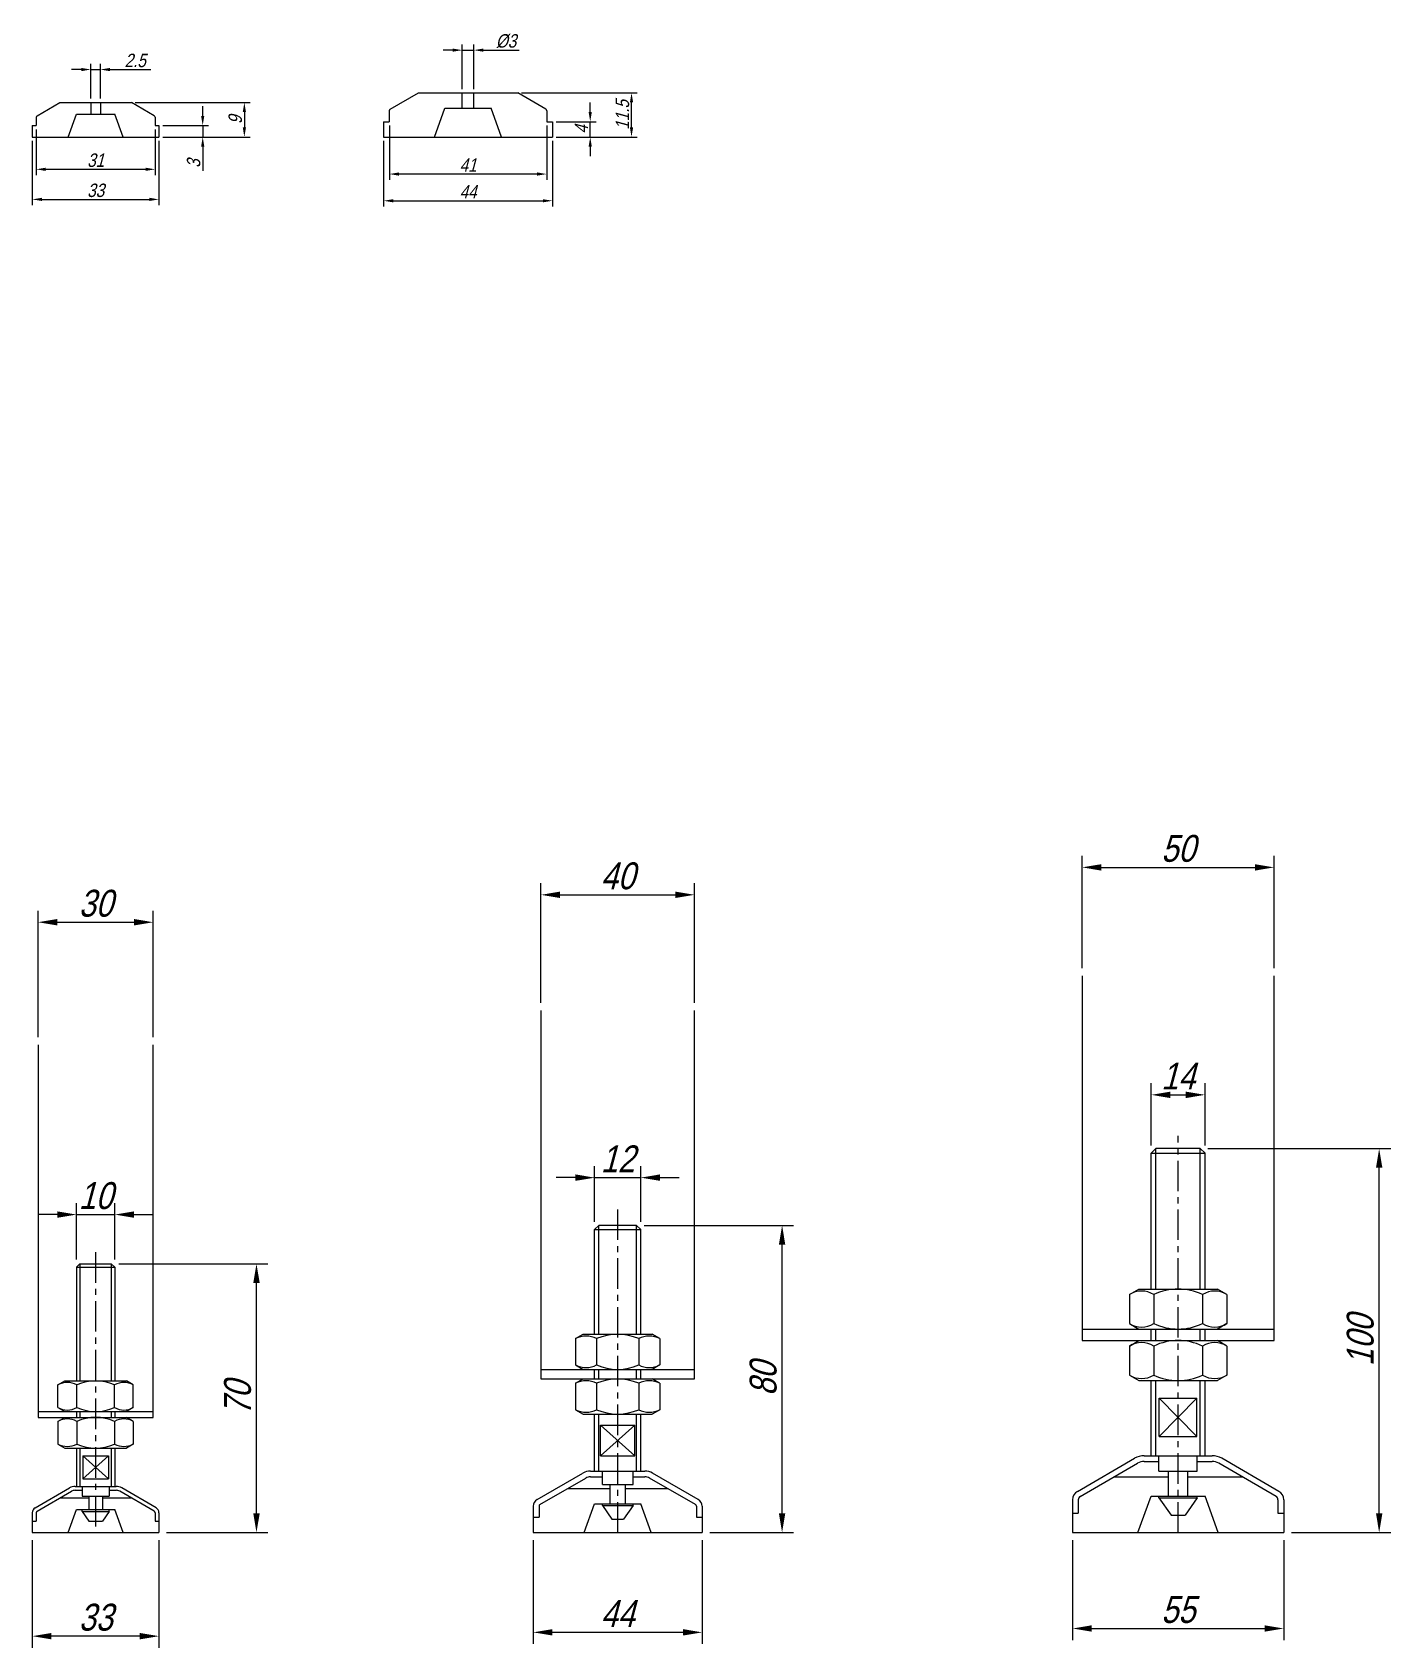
# Model space of a CAD drawing. Header units: centimetres. Extents: x 21 to 5229, y 51 to 4629.
# Drawn here: x 4313.7 to 4667.5, y 3774.3 to 4195 of the extents above; entities that cross this region are included whole.
import ezdxf

# ---------------------------------------------------------------- set-up
doc = ezdxf.new("R2010")
doc.units = ezdxf.units.CM
doc.header["$LTSCALE"] = 0.5
doc.linetypes.add('CENTER', pattern=[50.8, 31.75, -6.35, 6.35, -6.35])
doc.layers.get('0').update_dxf_attribs({"color": 9, "lineweight": 15})
doc.layers.get('Defpoints').update_dxf_attribs({"color": 9, "lineweight": 15})
doc.layers.add('Detaildimentions', color=5, linetype='Continuous', lineweight=15)
doc.styles.add('Longhand', font='vnfont.shx', dxfattribs={"width": 0.85, "oblique": 15})
doc.dimstyles.new('1-1', dxfattribs={"dimtxt": 3.5, "dimasz": 2.5, "dimexe": 1.5, "dimexo": 1, "dimgap": 0.6, "dimtad": 1, "dimdec": 3, "dimdsep": 46, "dimtxsty": 'Longhand', "dimcen": 0, "dimclrd": 256, "dimclre": 256, "dimclrt": 10, "dimadec": 3, "dimazin": 2, "dimtm": 1e-09, "dimtfac": 0.6, "dimtdec": 3, "dimtmove": 0, "dimatfit": 3, "dimfxl": 1, "dimlwd": -1, "dimlwe": -1, "dimarcsym": 0})
doc.dimstyles.new('1-2', dxfattribs={"dimscale": 2, "dimtxt": 3.5, "dimasz": 2.5, "dimexe": 1.5, "dimexo": 1, "dimgap": 0.7, "dimtad": 1, "dimdec": 3, "dimdsep": 46, "dimtxsty": 'Longhand', "dimcen": 0, "dimclrd": 256, "dimclre": 256, "dimclrt": 10, "dimadec": 3, "dimazin": 2, "dimtm": 1e-09, "dimtfac": 0.5, "dimtdec": 3, "dimtmove": 0, "dimatfit": 3, "dimfxl": 1, "dimlwd": -1, "dimlwe": -1, "dimarcsym": 0})

# ---------------------------------------------------------------- blocks, each defined once
blk = doc.blocks.new('*D2')
at = {"layer": 'Defpoints', "color": 0, "ltscale": 0.5, "transparency": 16777216}
for p in [(4345.15, 3963.22), (4315.15, 3931.25), (4345.15, 3931.25)]:
    blk.add_point(p, dxfattribs=at)
at = {"layer": 'Detaildimentions', "ltscale": 0.5, "transparency": 16777216}
for p, q in [((4315.15, 3933.25), (4315.15, 3966.22)), ((4345.15, 3933.25), (4345.15, 3966.22)), ((4320.15, 3963.22), (4340.15, 3963.22))]:
    blk.add_line(p, q, dxfattribs=at)
for points in [[(4320.15, 3964.06), (4320.15, 3962.39), (4315.15, 3963.22)], [(4340.15, 3964.06), (4340.15, 3962.39), (4345.15, 3963.22)]]:
    blk.add_solid(points, dxfattribs=at)
at = {"layer": 'Detaildimentions', "color": 10, "ltscale": 0.5, "transparency": 16777216, "insert": (4330.15, 3968.12), "char_height": 7, "attachment_point": 5, "style": 'Longhand'}
blk.add_mtext('30', dxfattribs=at)
blk = doc.blocks.new('*D3')
at = {"layer": 'Defpoints', "color": 0, "ltscale": 0.5, "transparency": 16777216}
for p in [(4486.15, 3970.36), (4446.15, 3940.25), (4486.15, 3940.25)]:
    blk.add_point(p, dxfattribs=at)
at = {"layer": 'Detaildimentions', "ltscale": 0.5, "transparency": 16777216}
for p, q in [((4446.15, 3942.25), (4446.15, 3973.36)), ((4486.15, 3942.25), (4486.15, 3973.36)), ((4451.15, 3970.36), (4481.15, 3970.36))]:
    blk.add_line(p, q, dxfattribs=at)
for points in [[(4451.15, 3971.2), (4451.15, 3969.53), (4446.15, 3970.36)], [(4481.15, 3971.2), (4481.15, 3969.53), (4486.15, 3970.36)]]:
    blk.add_solid(points, dxfattribs=at)
at = {"layer": 'Detaildimentions', "color": 10, "ltscale": 0.5, "transparency": 16777216, "insert": (4466.15, 3975.26), "char_height": 7, "attachment_point": 5, "style": 'Longhand'}
blk.add_mtext('40', dxfattribs=at)
blk = doc.blocks.new('*D4')
at = {"layer": 'Defpoints', "color": 0, "ltscale": 0.5, "transparency": 16777216}
for p in [(4637.15, 3977.51), (4587.15, 3949.25), (4637.15, 3949.25)]:
    blk.add_point(p, dxfattribs=at)
at = {"layer": 'Detaildimentions', "ltscale": 0.5, "transparency": 16777216}
for p, q in [((4587.15, 3951.25), (4587.15, 3980.51)), ((4592.15, 3977.51), (4632.15, 3977.51)), ((4637.15, 3951.25), (4637.15, 3980.51))]:
    blk.add_line(p, q, dxfattribs=at)
for points in [[(4592.15, 3978.34), (4592.15, 3976.67), (4587.15, 3977.51)], [(4632.15, 3978.34), (4632.15, 3976.67), (4637.15, 3977.51)]]:
    blk.add_solid(points, dxfattribs=at)
at = {"layer": 'Detaildimentions', "color": 10, "ltscale": 0.5, "transparency": 16777216, "insert": (4612.15, 3982.41), "char_height": 7, "attachment_point": 5, "style": 'Longhand'}
blk.add_mtext('50', dxfattribs=at)
blk = doc.blocks.new('*D12')
at = {"layer": 'Defpoints', "color": 0, "ltscale": 0.5, "transparency": 16777216}
for p in [(4584.65, 3804.25), (4639.65, 3804.25), (4639.65, 3779.25)]:
    blk.add_point(p, dxfattribs=at)
at = {"layer": 'Detaildimentions', "ltscale": 0.5, "transparency": 16777216}
for p, q in [((4584.65, 3802.25), (4584.65, 3776.25)), ((4639.65, 3802.25), (4639.65, 3776.25)), ((4589.65, 3779.25), (4634.65, 3779.25))]:
    blk.add_line(p, q, dxfattribs=at)
for points in [[(4589.65, 3780.09), (4589.65, 3778.42), (4584.65, 3779.25)], [(4634.65, 3780.09), (4634.65, 3778.42), (4639.65, 3779.25)]]:
    blk.add_solid(points, dxfattribs=at)
at = {"layer": 'Detaildimentions', "color": 10, "ltscale": 0.5, "transparency": 16777216, "insert": (4612.15, 3784.15), "char_height": 7, "attachment_point": 5, "style": 'Longhand'}
blk.add_mtext('55', dxfattribs=at)
blk = doc.blocks.new('*D13')
at = {"layer": 'Defpoints', "color": 0, "ltscale": 0.5, "transparency": 16777216}
for p in [(4444.15, 3804.25), (4488.15, 3804.25), (4444.15, 3778.25)]:
    blk.add_point(p, dxfattribs=at)
at = {"layer": 'Detaildimentions', "ltscale": 0.5, "transparency": 16777216}
for p, q in [((4444.15, 3802.25), (4444.15, 3775.25)), ((4488.15, 3802.25), (4488.15, 3775.25)), ((4483.15, 3778.25), (4449.15, 3778.25))]:
    blk.add_line(p, q, dxfattribs=at)
for points in [[(4449.15, 3779.09), (4449.15, 3777.42), (4444.15, 3778.25)], [(4483.15, 3779.09), (4483.15, 3777.42), (4488.15, 3778.25)]]:
    blk.add_solid(points, dxfattribs=at)
at = {"layer": 'Detaildimentions', "color": 10, "ltscale": 0.5, "transparency": 16777216, "insert": (4466.15, 3783.15), "char_height": 7, "attachment_point": 5, "style": 'Longhand'}
blk.add_mtext('44', dxfattribs=at)
blk = doc.blocks.new('*D14')
at = {"layer": 'Defpoints', "color": 0, "ltscale": 0.5, "transparency": 16777216}
for p in [(4313.65, 3804.25), (4346.65, 3804.25), (4313.65, 3777.25)]:
    blk.add_point(p, dxfattribs=at)
at = {"layer": 'Detaildimentions', "ltscale": 0.5, "transparency": 16777216}
for p, q in [((4313.65, 3802.25), (4313.65, 3774.25)), ((4346.65, 3802.25), (4346.65, 3774.25)), ((4341.65, 3777.25), (4318.65, 3777.25))]:
    blk.add_line(p, q, dxfattribs=at)
for points in [[(4318.65, 3778.09), (4318.65, 3776.42), (4313.65, 3777.25)], [(4341.65, 3778.09), (4341.65, 3776.42), (4346.65, 3777.25)]]:
    blk.add_solid(points, dxfattribs=at)
at = {"layer": 'Detaildimentions', "color": 10, "ltscale": 0.5, "transparency": 16777216, "insert": (4330.15, 3782.15), "char_height": 7, "attachment_point": 5, "style": 'Longhand'}
blk.add_mtext('33', dxfattribs=at)
blk = doc.blocks.new('*D17')
at = {"layer": 'Defpoints', "color": 0, "ltscale": 0.5, "transparency": 16777216}
for p in [(4335.15, 3887.07), (4325.15, 3873.33), (4335.15, 3873.33)]:
    blk.add_point(p, dxfattribs=at)
at = {"layer": 'Detaildimentions', "ltscale": 0.5, "transparency": 16777216}
for p, q in [((4325.15, 3875.33), (4325.15, 3890.07)), ((4335.15, 3875.33), (4335.15, 3890.07)), ((4320.15, 3887.07), (4315.15, 3887.07)), ((4325.15, 3887.07), (4335.15, 3887.07)), ((4340.15, 3887.07), (4345.15, 3887.07))]:
    blk.add_line(p, q, dxfattribs=at)
for points in [[(4320.15, 3887.9), (4320.15, 3886.23), (4325.15, 3887.07)], [(4340.15, 3887.9), (4340.15, 3886.23), (4335.15, 3887.07)]]:
    blk.add_solid(points, dxfattribs=at)
at = {"layer": 'Detaildimentions', "color": 10, "ltscale": 0.5, "transparency": 16777216, "insert": (4330.15, 3891.97), "char_height": 7, "attachment_point": 5, "style": 'Longhand'}
blk.add_mtext('10', dxfattribs=at)
blk = doc.blocks.new('*D18')
at = {"layer": 'Defpoints', "color": 0, "ltscale": 0.5, "transparency": 16777216}
for p in [(4472.15, 3896.69), (4460.15, 3883.18), (4472.15, 3883.18)]:
    blk.add_point(p, dxfattribs=at)
at = {"layer": 'Detaildimentions', "ltscale": 0.5, "transparency": 16777216}
for p, q in [((4455.15, 3896.69), (4450.15, 3896.69)), ((4460.15, 3885.18), (4460.15, 3899.69)), ((4460.15, 3896.69), (4472.15, 3896.69)), ((4472.15, 3885.18), (4472.15, 3899.69)), ((4477.15, 3896.69), (4482.15, 3896.69))]:
    blk.add_line(p, q, dxfattribs=at)
for points in [[(4455.15, 3897.53), (4455.15, 3895.86), (4460.15, 3896.69)], [(4477.15, 3897.53), (4477.15, 3895.86), (4472.15, 3896.69)]]:
    blk.add_solid(points, dxfattribs=at)
at = {"layer": 'Detaildimentions', "color": 10, "ltscale": 0.5, "transparency": 16777216, "insert": (4466.15, 3901.59), "char_height": 7, "attachment_point": 5, "style": 'Longhand'}
blk.add_mtext('12', dxfattribs=at)
blk = doc.blocks.new('*D19')
at = {"layer": 'Defpoints', "color": 0, "ltscale": 0.5, "transparency": 16777216}
for p in [(4619.15, 3918.26), (4605.15, 3903.03), (4619.15, 3903.03)]:
    blk.add_point(p, dxfattribs=at)
at = {"layer": 'Detaildimentions', "ltscale": 0.5, "transparency": 16777216}
for p, q in [((4605.15, 3905.03), (4605.15, 3921.26)), ((4610.15, 3918.26), (4614.15, 3918.26)), ((4619.15, 3905.03), (4619.15, 3921.26))]:
    blk.add_line(p, q, dxfattribs=at)
for points in [[(4610.15, 3919.09), (4610.15, 3917.42), (4605.15, 3918.26)], [(4614.15, 3919.09), (4614.15, 3917.42), (4619.15, 3918.26)]]:
    blk.add_solid(points, dxfattribs=at)
at = {"layer": 'Detaildimentions', "color": 10, "ltscale": 0.5, "transparency": 16777216, "insert": (4612.15, 3923.16), "char_height": 7, "attachment_point": 5, "style": 'Longhand'}
blk.add_mtext('14', dxfattribs=at)
blk = doc.blocks.new('*D24')
at = {"layer": 'Defpoints', "color": 0, "ltscale": 0.5, "transparency": 16777216}
for p in [(4334.23, 3874.25), (4372.05, 3874.25), (4346.65, 3804.25)]:
    blk.add_point(p, dxfattribs=at)
at = {"layer": 'Detaildimentions', "ltscale": 0.5, "transparency": 16777216}
for p, q in [((4336.23, 3874.25), (4375.05, 3874.25)), ((4372.05, 3809.25), (4372.05, 3869.25)), ((4348.65, 3804.25), (4375.05, 3804.25))]:
    blk.add_line(p, q, dxfattribs=at)
for points in [[(4371.22, 3869.25), (4372.89, 3869.25), (4372.05, 3874.25)], [(4371.22, 3809.25), (4372.89, 3809.25), (4372.05, 3804.25)]]:
    blk.add_solid(points, dxfattribs=at)
at = {"layer": 'Detaildimentions', "color": 10, "ltscale": 0.5, "transparency": 16777216, "insert": (4367.15, 3839.25), "char_height": 7, "attachment_point": 5, "rotation": 90, "style": 'Longhand'}
blk.add_mtext('70', dxfattribs=at)
blk = doc.blocks.new('*D25')
at = {"layer": 'Defpoints', "color": 0, "ltscale": 0.5, "transparency": 16777216}
for p in [(4471.08, 3884.25), (4508.98, 3884.25), (4488.15, 3804.25)]:
    blk.add_point(p, dxfattribs=at)
at = {"layer": 'Detaildimentions', "ltscale": 0.5, "transparency": 16777216}
for p, q in [((4473.08, 3884.25), (4511.98, 3884.25)), ((4508.98, 3809.25), (4508.98, 3879.25)), ((4490.15, 3804.25), (4511.98, 3804.25))]:
    blk.add_line(p, q, dxfattribs=at)
for points in [[(4508.15, 3879.25), (4509.81, 3879.25), (4508.98, 3884.25)], [(4508.15, 3809.25), (4509.81, 3809.25), (4508.98, 3804.25)]]:
    blk.add_solid(points, dxfattribs=at)
at = {"layer": 'Detaildimentions', "color": 10, "ltscale": 0.5, "transparency": 16777216, "insert": (4504.08, 3844.25), "char_height": 7, "attachment_point": 5, "rotation": 90, "style": 'Longhand'}
blk.add_mtext('80', dxfattribs=at)
blk = doc.blocks.new('*D26')
at = {"layer": 'Defpoints', "color": 0, "ltscale": 0.5, "transparency": 16777216}
for p in [(4617.92, 3904.25), (4664.52, 3904.25), (4639.65, 3804.25)]:
    blk.add_point(p, dxfattribs=at)
at = {"layer": 'Detaildimentions', "ltscale": 0.5, "transparency": 16777216}
for p, q in [((4619.92, 3904.25), (4667.52, 3904.25)), ((4664.52, 3809.25), (4664.52, 3899.25)), ((4641.65, 3804.25), (4667.52, 3804.25))]:
    blk.add_line(p, q, dxfattribs=at)
for points in [[(4663.69, 3899.25), (4665.36, 3899.25), (4664.52, 3904.25)], [(4663.69, 3809.25), (4665.36, 3809.25), (4664.52, 3804.25)]]:
    blk.add_solid(points, dxfattribs=at)
at = {"layer": 'Detaildimentions', "color": 10, "ltscale": 0.5, "transparency": 16777216, "insert": (4659.62, 3854.25), "char_height": 7, "attachment_point": 5, "rotation": 90, "style": 'Longhand'}
blk.add_mtext('100', dxfattribs=at)
blk = doc.blocks.new('*D30')
at = {"ltscale": 0.5, "transparency": 16777216}
for p, q in [((4405.16, 4166.75), (4405.16, 4149.65)), ((4449.16, 4166.75), (4449.16, 4149.65)), ((4407.66, 4151.15), (4446.66, 4151.15))]:
    blk.add_line(p, q, dxfattribs=at)
for points in [[(4407.66, 4151.56), (4407.66, 4150.73), (4405.16, 4151.15)], [(4446.66, 4151.56), (4446.66, 4150.73), (4449.16, 4151.15)]]:
    blk.add_solid(points, dxfattribs=at)
at = {"layer": 'Defpoints', "color": 0, "ltscale": 0.5, "transparency": 16777216}
for p in [(4405.16, 4167.75), (4449.16, 4167.75), (4449.16, 4151.15)]:
    blk.add_point(p, dxfattribs=at)
at = {"color": 10, "ltscale": 0.5, "transparency": 16777216, "insert": (4427.16, 4153.5), "char_height": 3.5, "attachment_point": 5, "style": 'Longhand'}
blk.add_mtext('44', dxfattribs=at)
blk = doc.blocks.new('*D31')
at = {"ltscale": 0.5, "transparency": 16777216}
for p, q in [((4441.1, 4179.25), (4471.25, 4179.25)), ((4469.75, 4170.25), (4469.75, 4176.75)), ((4450.16, 4167.75), (4471.25, 4167.75))]:
    blk.add_line(p, q, dxfattribs=at)
for points in [[(4469.33, 4176.75), (4470.17, 4176.75), (4469.75, 4179.25)], [(4469.33, 4170.25), (4470.17, 4170.25), (4469.75, 4167.75)]]:
    blk.add_solid(points, dxfattribs=at)
at = {"layer": 'Defpoints', "color": 0, "ltscale": 0.5, "transparency": 16777216}
for p in [(4440.1, 4179.25), (4469.75, 4179.25), (4449.16, 4167.75)]:
    blk.add_point(p, dxfattribs=at)
at = {"color": 10, "ltscale": 0.5, "transparency": 16777216, "insert": (4467.4, 4173.5), "char_height": 3.5, "attachment_point": 5, "rotation": 90, "style": 'Longhand'}
blk.add_mtext('11.5', dxfattribs=at)
blk = doc.blocks.new('*D32')
at = {"ltscale": 0.5, "transparency": 16777216}
for p, q in [((4406.66, 4170.75), (4406.66, 4156.61)), ((4447.66, 4170.75), (4447.66, 4156.61)), ((4445.16, 4158.11), (4409.16, 4158.11))]:
    blk.add_line(p, q, dxfattribs=at)
for points in [[(4409.16, 4158.53), (4409.16, 4157.69), (4406.66, 4158.11)], [(4445.16, 4158.53), (4445.16, 4157.69), (4447.66, 4158.11)]]:
    blk.add_solid(points, dxfattribs=at)
at = {"layer": 'Defpoints', "color": 0, "ltscale": 0.5, "transparency": 16777216}
for p in [(4406.66, 4171.75), (4447.66, 4171.75), (4406.66, 4158.11)]:
    blk.add_point(p, dxfattribs=at)
at = {"color": 10, "ltscale": 0.5, "transparency": 16777216, "insert": (4427.16, 4160.46), "char_height": 3.5, "attachment_point": 5, "style": 'Longhand'}
blk.add_mtext('41', dxfattribs=at)
blk = doc.blocks.new('*D33')
at = {"ltscale": 0.5, "transparency": 16777216}
for p, q in [((4313.65, 4166.75), (4313.65, 4150)), ((4346.65, 4166.75), (4346.65, 4150)), ((4316.15, 4151.5), (4344.15, 4151.5))]:
    blk.add_line(p, q, dxfattribs=at)
for points in [[(4316.15, 4151.92), (4316.15, 4151.09), (4313.65, 4151.5)], [(4344.15, 4151.92), (4344.15, 4151.09), (4346.65, 4151.5)]]:
    blk.add_solid(points, dxfattribs=at)
at = {"layer": 'Defpoints', "color": 0, "ltscale": 0.5, "transparency": 16777216}
for p in [(4313.65, 4167.75), (4346.65, 4167.75), (4346.65, 4151.5)]:
    blk.add_point(p, dxfattribs=at)
at = {"color": 10, "ltscale": 0.5, "transparency": 16777216, "insert": (4330.15, 4153.85), "char_height": 3.5, "attachment_point": 5, "style": 'Longhand'}
blk.add_mtext('33', dxfattribs=at)
blk = doc.blocks.new('*D34')
at = {"ltscale": 0.5, "transparency": 16777216}
for p, q in [((4314.65, 4169.75), (4314.65, 4157.84)), ((4345.65, 4169.75), (4345.65, 4157.84)), ((4317.15, 4159.34), (4343.15, 4159.34))]:
    blk.add_line(p, q, dxfattribs=at)
for points in [[(4317.15, 4159.76), (4317.15, 4158.92), (4314.65, 4159.34)], [(4343.15, 4159.76), (4343.15, 4158.92), (4345.65, 4159.34)]]:
    blk.add_solid(points, dxfattribs=at)
at = {"layer": 'Defpoints', "color": 0, "ltscale": 0.5, "transparency": 16777216}
for p in [(4314.65, 4170.75), (4345.65, 4170.75), (4345.65, 4159.34)]:
    blk.add_point(p, dxfattribs=at)
at = {"color": 10, "ltscale": 0.5, "transparency": 16777216, "insert": (4330.15, 4161.69), "char_height": 3.5, "attachment_point": 5, "style": 'Longhand'}
blk.add_mtext('31', dxfattribs=at)
blk = doc.blocks.new('*D35')
at = {"ltscale": 0.5, "transparency": 16777216}
for p, q in [((4340.45, 4176.75), (4370.39, 4176.75)), ((4368.89, 4174.25), (4368.89, 4170.25)), ((4347.65, 4167.75), (4370.39, 4167.75))]:
    blk.add_line(p, q, dxfattribs=at)
for points in [[(4368.48, 4174.25), (4369.31, 4174.25), (4368.89, 4176.75)], [(4368.48, 4170.25), (4369.31, 4170.25), (4368.89, 4167.75)]]:
    blk.add_solid(points, dxfattribs=at)
at = {"layer": 'Defpoints', "color": 0, "ltscale": 0.5, "transparency": 16777216}
for p in [(4339.45, 4176.75), (4346.65, 4167.75), (4368.89, 4167.75)]:
    blk.add_point(p, dxfattribs=at)
at = {"color": 10, "ltscale": 0.5, "transparency": 16777216, "insert": (4366.54, 4172.25), "char_height": 3.5, "attachment_point": 5, "rotation": 90, "style": 'Longhand'}
blk.add_mtext('9', dxfattribs=at)
blk = doc.blocks.new('*D36')
at = {"ltscale": 0.5, "transparency": 16777216}
for p, q in [((4459, 4174.25), (4459, 4176.75)), ((4450.16, 4171.75), (4460.5, 4171.75)), ((4459, 4167.75), (4459, 4171.75)), ((4450.16, 4167.75), (4460.5, 4167.75)), ((4459, 4165.25), (4459, 4162.75))]:
    blk.add_line(p, q, dxfattribs=at)
for points in [[(4458.58, 4174.25), (4459.41, 4174.25), (4459, 4171.75)], [(4458.58, 4165.25), (4459.41, 4165.25), (4459, 4167.75)]]:
    blk.add_solid(points, dxfattribs=at)
at = {"layer": 'Defpoints', "color": 0, "ltscale": 0.5, "transparency": 16777216}
for p in [(4449.16, 4171.75), (4459, 4171.75), (4449.16, 4167.75)]:
    blk.add_point(p, dxfattribs=at)
at = {"color": 10, "ltscale": 0.5, "transparency": 16777216, "insert": (4456.65, 4169.75), "char_height": 3.5, "attachment_point": 5, "rotation": 90, "style": 'Longhand'}
blk.add_mtext('4', dxfattribs=at)
blk = doc.blocks.new('*D37')
at = {"ltscale": 0.5, "transparency": 16777216}
for p, q in [((4425.66, 4180.25), (4425.66, 4191.88)), ((4428.66, 4180.25), (4428.66, 4191.88)), ((4423.16, 4190.38), (4420.66, 4190.38)), ((4425.66, 4190.38), (4428.66, 4190.38)), ((4431.16, 4190.38), (4440.47, 4190.38))]:
    blk.add_line(p, q, dxfattribs=at)
for points in [[(4423.16, 4190.8), (4423.16, 4189.97), (4425.66, 4190.38)], [(4431.16, 4190.8), (4431.16, 4189.97), (4428.66, 4190.38)]]:
    blk.add_solid(points, dxfattribs=at)
at = {"layer": 'Defpoints', "color": 0, "ltscale": 0.5, "transparency": 16777216}
for p in [(4428.66, 4190.38), (4425.66, 4179.25), (4428.66, 4179.25)]:
    blk.add_point(p, dxfattribs=at)
at = {"color": 10, "ltscale": 0.5, "transparency": 16777216, "insert": (4437.06, 4192.73), "char_height": 3.5, "attachment_point": 5, "style": 'Longhand'}
blk.add_mtext('%%C3', dxfattribs=at)
blk = doc.blocks.new('*D38')
at = {"ltscale": 0.5, "transparency": 16777216}
for p, q in [((4358.04, 4173.25), (4358.04, 4175.75)), ((4347.65, 4170.75), (4359.54, 4170.75)), ((4358.04, 4170.75), (4358.04, 4167.75)), ((4347.65, 4167.75), (4359.54, 4167.75)), ((4358.04, 4165.25), (4358.04, 4158.95))]:
    blk.add_line(p, q, dxfattribs=at)
for points in [[(4357.63, 4173.25), (4358.46, 4173.25), (4358.04, 4170.75)], [(4357.63, 4165.25), (4358.46, 4165.25), (4358.04, 4167.75)]]:
    blk.add_solid(points, dxfattribs=at)
at = {"layer": 'Defpoints', "color": 0, "ltscale": 0.5, "transparency": 16777216}
for p in [(4346.65, 4170.75), (4346.65, 4167.75), (4358.04, 4167.75)]:
    blk.add_point(p, dxfattribs=at)
at = {"color": 10, "ltscale": 0.5, "transparency": 16777216, "insert": (4355.69, 4160.85), "char_height": 3.5, "attachment_point": 5, "rotation": 90, "style": 'Longhand'}
blk.add_mtext('3', dxfattribs=at)
blk = doc.blocks.new('*D39')
at = {"ltscale": 0.5, "transparency": 16777216}
for p, q in [((4328.9, 4177.75), (4328.9, 4186.83)), ((4331.4, 4177.75), (4331.4, 4186.83)), ((4326.4, 4185.33), (4323.9, 4185.33)), ((4328.9, 4185.33), (4331.4, 4185.33)), ((4333.9, 4185.33), (4344.49, 4185.33))]:
    blk.add_line(p, q, dxfattribs=at)
for points in [[(4326.4, 4185.75), (4326.4, 4184.91), (4328.9, 4185.33)], [(4333.9, 4185.75), (4333.9, 4184.91), (4331.4, 4185.33)]]:
    blk.add_solid(points, dxfattribs=at)
at = {"layer": 'Defpoints', "color": 0, "ltscale": 0.5, "transparency": 16777216}
for p in [(4331.4, 4185.33), (4328.9, 4176.75), (4331.4, 4176.75)]:
    blk.add_point(p, dxfattribs=at)
at = {"color": 10, "ltscale": 0.5, "transparency": 16777216, "insert": (4340.44, 4187.68), "char_height": 3.5, "attachment_point": 5, "style": 'Longhand'}
blk.add_mtext('2.5', dxfattribs=at)

msp = doc.modelspace()

# ---------------------------------------------------------------- linework, layer by layer
at = {"ltscale": 0.5}
for p, q in [((4406.9079, 4175.0271), (4414.22, 4179.2488)), ((4414.22, 4179.2488), (4440.0957, 4179.2488)), ((4425.6579, 4175.2488), (4425.6579, 4179.2488)), ((4428.6579, 4175.2488), (4428.6579, 4179.2488)), ((4447.4079, 4175.0271), (4440.0957, 4179.2488)), ((4314.9003, 4173.3158), (4320.8465, 4176.7488)), ((4320.8465, 4176.7488), (4339.4542, 4176.7488)), ((4328.9003, 4176.7488), (4328.9003, 4173.7488)), ((4331.4003, 4176.7488), (4331.4003, 4173.7488)), ((4345.4003, 4173.3158), (4339.4542, 4176.7488)), ((4406.6579, 4174.5941), (4406.6579, 4171.7488)), ((4418.4281, 4167.7488), (4421.1579, 4175.2488)), ((4421.1579, 4175.2488), (4433.1579, 4175.2488)), ((4435.8876, 4167.7488), (4433.1579, 4175.2488)), ((4447.6579, 4174.5941), (4447.6579, 4171.7488)), ((4313.6503, 4170.7488), (4314.6503, 4170.7488)), ((4313.6503, 4170.7488), (4313.6503, 4167.7488)), ((4314.6503, 4172.8828), (4314.6503, 4170.7488)), ((4322.9665, 4167.7488), (4325.1503, 4173.7488)), ((4325.1503, 4173.7488), (4335.1503, 4173.7488)), ((4337.3341, 4167.7488), (4335.1503, 4173.7488)), ((4345.6503, 4172.8828), (4345.6503, 4170.7488)), ((4345.6503, 4170.7488), (4346.6503, 4170.7488)), ((4346.6503, 4170.7488), (4346.6503, 4167.7488)), ((4405.1579, 4171.7488), (4406.6579, 4171.7488)), ((4405.1579, 4171.7488), (4405.1579, 4167.7488)), ((4447.6579, 4171.7488), (4449.1579, 4171.7488)), ((4449.1579, 4171.7488), (4449.1579, 4167.7488)), ((4313.6503, 4167.7488), (4346.6503, 4167.7488)), ((4405.1579, 4167.7488), (4449.1579, 4167.7488)), ((4587.1503, 3949.2532), (4587.1503, 3854.2532)), ((4637.1503, 3854.2532), (4637.1503, 3949.2532)), ((4446.1503, 3940.2532), (4446.1503, 3844.2532)), ((4486.1503, 3844.2532), (4486.1503, 3940.2532)), ((4315.1503, 3931.2532), (4315.1503, 3834.2532)), ((4345.1503, 3834.2532), (4345.1503, 3931.2532)), ((4606.3773, 3904.2532), (4605.1503, 3903.0262)), ((4605.1503, 3903.0262), (4619.1503, 3903.0262)), ((4605.1503, 3867.6687), (4605.1503, 3903.0262)), ((4617.9233, 3904.2532), (4606.3773, 3904.2532)), ((4619.1503, 3903.0262), (4617.9233, 3904.2532)), ((4619.1503, 3867.6687), (4619.1503, 3903.0262)), ((4461.2238, 3884.2532), (4460.1503, 3883.1797)), ((4471.0768, 3884.2532), (4461.2238, 3884.2532)), ((4472.1503, 3883.1797), (4471.0768, 3884.2532)), ((4460.1503, 3883.1797), (4472.1503, 3883.1797)), ((4460.1503, 3855.8904), (4460.1503, 3883.1797)), ((4472.1503, 3855.8904), (4472.1503, 3883.1797)), ((4326.0703, 3874.2532), (4325.1503, 3873.3332)), ((4325.1503, 3873.3332), (4325.1503, 3843.7532)), ((4325.1503, 3873.3332), (4335.1503, 3873.3332)), ((4326.0703, 3874.2532), (4334.2303, 3874.2532)), ((4334.2303, 3874.2532), (4335.1503, 3873.3332)), ((4335.1503, 3873.3332), (4335.1503, 3843.7532)), ((4599.4486, 3866.2532), (4601.9003, 3867.6687)), ((4601.9003, 3867.6687), (4622.4003, 3867.6687)), ((4624.852, 3866.2532), (4622.4003, 3867.6687)), ((4599.4486, 3866.2532), (4599.4486, 3858.6687)), ((4605.7995, 3866.2532), (4605.7995, 3858.6687)), ((4618.5012, 3866.2532), (4618.5012, 3858.6687)), ((4624.852, 3866.2532), (4624.852, 3858.6687)), ((4599.4486, 3858.6687), (4601.9003, 3857.2532)), ((4624.852, 3858.6687), (4622.4003, 3857.2532)), ((4455.1807, 3854.7532), (4457.1503, 3855.8904)), ((4455.1807, 3854.7532), (4455.1807, 3847.8904)), ((4457.1503, 3855.8904), (4475.1503, 3855.8904)), ((4460.6655, 3854.7532), (4460.6655, 3847.8904)), ((4471.6351, 3854.7532), (4471.6351, 3847.8904)), ((4477.12, 3854.7532), (4475.1503, 3855.8904)), ((4477.12, 3854.7532), (4477.12, 3847.8904)), ((4587.1503, 3857.2532), (4605.1503, 3857.2532)), ((4601.9003, 3857.2532), (4622.4003, 3857.2532)), ((4605.1503, 3854.2532), (4605.1503, 3857.2532)), ((4619.1503, 3857.2532), (4637.1503, 3857.2532)), ((4619.1503, 3854.2532), (4619.1503, 3857.2532)), ((4587.1503, 3854.2532), (4637.1503, 3854.2532)), ((4599.4486, 3852.8378), (4601.9003, 3854.2532)), ((4599.4486, 3852.8378), (4599.4486, 3845.2532)), ((4601.9003, 3854.2532), (4622.4003, 3854.2532)), ((4605.7995, 3852.8378), (4605.7995, 3845.2532)), ((4618.5012, 3852.8378), (4618.5012, 3845.2532)), ((4624.852, 3852.8378), (4622.4003, 3854.2532)), ((4624.852, 3852.8378), (4624.852, 3845.2532)), ((4446.1503, 3846.7532), (4460.1503, 3846.7532)), ((4455.1807, 3847.8904), (4457.1503, 3846.7532)), ((4457.1503, 3846.7532), (4475.1503, 3846.7532)), ((4460.1503, 3844.2532), (4460.1503, 3846.7532)), ((4472.1503, 3846.7532), (4486.1503, 3846.7532)), ((4472.1503, 3844.2532), (4472.1503, 3846.7532)), ((4477.12, 3847.8904), (4475.1503, 3846.7532)), ((4320.3354, 3842.7054), (4322.1503, 3843.7532)), ((4320.3354, 3836.8011), (4320.3354, 3842.7054)), ((4322.1503, 3843.7532), (4338.1503, 3843.7532)), ((4325.2428, 3836.8011), (4325.2428, 3842.7054)), ((4335.0578, 3836.8011), (4335.0578, 3842.7054)), ((4339.9653, 3842.7054), (4338.1503, 3843.7532)), ((4339.9653, 3836.8011), (4339.9653, 3842.7054)), ((4446.1503, 3844.2532), (4486.1503, 3844.2532)), ((4455.1807, 3843.1161), (4457.1503, 3844.2532)), ((4455.1807, 3843.1161), (4455.1807, 3836.2532)), ((4457.1503, 3844.2532), (4475.1503, 3844.2532)), ((4460.6655, 3843.1161), (4460.6655, 3836.2532)), ((4471.6351, 3843.1161), (4471.6351, 3836.2532)), ((4477.12, 3843.1161), (4475.1503, 3844.2532)), ((4477.12, 3843.1161), (4477.12, 3836.2532)), ((4599.4486, 3845.2532), (4601.9003, 3843.8378)), ((4601.9003, 3843.8378), (4622.4003, 3843.8378)), ((4605.1503, 3824.2532), (4605.1503, 3843.8378)), ((4619.1503, 3824.2532), (4619.1503, 3843.8378)), ((4624.852, 3845.2532), (4622.4003, 3843.8378)), ((4607.2513, 3839.2532), (4617.0493, 3839.2532)), ((4607.2513, 3829.2532), (4607.2513, 3839.2532)), ((4607.2513, 3839.2532), (4617.0493, 3829.2532)), ((4607.2513, 3829.2532), (4617.0493, 3839.2532)), ((4617.0493, 3829.2532), (4617.0493, 3839.2532)), ((4315.1503, 3835.7532), (4325.1503, 3835.7532)), ((4315.1503, 3834.2532), (4345.1503, 3834.2532)), ((4320.3354, 3836.8011), (4322.1503, 3835.7532)), ((4320.3354, 3833.2054), (4322.1503, 3834.2532)), ((4322.1503, 3835.7532), (4338.1503, 3835.7532)), ((4322.1503, 3834.2532), (4338.1503, 3834.2532)), ((4325.1503, 3835.7532), (4325.1503, 3834.2532)), ((4335.1503, 3835.7532), (4335.1503, 3834.2532)), ((4335.1503, 3835.7532), (4345.1503, 3835.7532)), ((4339.9653, 3836.8011), (4338.1503, 3835.7532)), ((4339.9653, 3833.2054), (4338.1503, 3834.2532)), ((4455.1807, 3836.2532), (4457.1503, 3835.1161)), ((4457.1503, 3835.1161), (4475.1503, 3835.1161)), ((4460.1503, 3820.2532), (4460.1503, 3835.1161)), ((4472.1503, 3820.2532), (4472.1503, 3835.1161)), ((4477.12, 3836.2532), (4475.1503, 3835.1161)), ((4320.3354, 3833.2054), (4320.3354, 3827.3011)), ((4325.2428, 3833.2054), (4325.2428, 3827.3011)), ((4335.0578, 3833.2054), (4335.0578, 3827.3011)), ((4339.9653, 3833.2054), (4339.9653, 3827.3011)), ((4461.6782, 3832.2532), (4470.6225, 3832.2532)), ((4461.6782, 3824.2532), (4461.6782, 3832.2532)), ((4461.6782, 3832.2532), (4470.6225, 3824.2532)), ((4470.6225, 3832.2532), (4461.6782, 3824.2532)), ((4470.6225, 3824.2532), (4470.6225, 3832.2532)), ((4607.2513, 3829.2532), (4617.0493, 3829.2532)), ((4320.3354, 3827.3011), (4322.1503, 3826.2532)), ((4322.1503, 3826.2532), (4338.1503, 3826.2532)), ((4325.1503, 3826.2532), (4325.1503, 3816.2532)), ((4335.1503, 3826.2532), (4335.1503, 3816.2532)), ((4339.9653, 3827.3011), (4338.1503, 3826.2532)), ((4326.8431, 3824.2532), (4333.4575, 3824.2532)), ((4326.8431, 3824.2532), (4326.8431, 3818.2532)), ((4333.4575, 3818.2532), (4326.8431, 3824.2532)), ((4326.8431, 3818.2532), (4333.4575, 3824.2532)), ((4333.4575, 3824.2532), (4333.4575, 3818.2532)), ((4461.6782, 3824.2532), (4470.6225, 3824.2532)), ((4585.9003, 3814.9749), (4600.8106, 3823.5834)), ((4586.6503, 3813.6759), (4601.5606, 3822.2843)), ((4603.3106, 3824.2532), (4620.9901, 3824.2532)), ((4603.3106, 3822.7532), (4607.1503, 3822.7532)), ((4607.1503, 3820.2532), (4607.1503, 3824.2532)), ((4617.1503, 3820.2532), (4617.1503, 3824.2532)), ((4617.1503, 3822.7532), (4620.9901, 3822.7532)), ((4637.6503, 3813.6759), (4622.7401, 3822.2843)), ((4638.4003, 3814.9749), (4623.4901, 3823.5834)), ((4326.8431, 3818.2532), (4333.4575, 3818.2532)), ((4445.1503, 3812.8306), (4457.0785, 3819.7173)), ((4445.9003, 3811.5316), (4457.8285, 3818.4183)), ((4459.0785, 3820.2532), (4473.2221, 3820.2532)), ((4459.0785, 3818.7532), (4462.1503, 3818.7532)), ((4461.2238, 3820.2532), (4471.0768, 3820.2532)), ((4462.1503, 3816.7532), (4462.1503, 3820.2532)), ((4462.1503, 3816.7532), (4470.1503, 3816.7532)), ((4464.1503, 3811.7532), (4464.1503, 3816.7532)), ((4468.1503, 3811.7532), (4468.1503, 3816.7532)), ((4470.1503, 3816.7532), (4470.1503, 3820.2532)), ((4470.1503, 3818.7532), (4473.2221, 3818.7532)), ((4486.4003, 3811.5316), (4474.4721, 3818.4183)), ((4487.1503, 3812.8306), (4475.2221, 3819.7173)), ((4595.4445, 3818.7532), (4609.6503, 3818.7532)), ((4607.1503, 3820.2532), (4617.1503, 3820.2532)), ((4609.6503, 3813.7532), (4609.6503, 3820.2532)), ((4614.6503, 3813.7532), (4614.6503, 3820.2532)), ((4614.6503, 3818.7532), (4628.8561, 3818.7532)), ((4314.4003, 3810.6863), (4323.3465, 3815.8513)), ((4314.9003, 3809.8202), (4323.8465, 3814.9853)), ((4320.8465, 3813.2532), (4328.4003, 3813.2532)), ((4324.8465, 3816.2532), (4335.4542, 3816.2532)), ((4324.8465, 3815.2532), (4326.6503, 3815.2532)), ((4326.6503, 3816.2532), (4326.6503, 3813.7532)), ((4326.6503, 3813.7532), (4333.6503, 3813.7532)), ((4328.4003, 3813.7532), (4328.4003, 3810.2532)), ((4331.9003, 3813.7532), (4331.9003, 3810.2532)), ((4331.9003, 3813.2532), (4339.4542, 3813.2532)), ((4333.6503, 3816.2532), (4333.6503, 3813.7532)), ((4333.6503, 3815.2532), (4335.4542, 3815.2532)), ((4345.4003, 3809.8202), (4336.4542, 3814.9853)), ((4345.9003, 3810.6863), (4336.9542, 3815.8513)), ((4453.2125, 3815.7532), (4464.1503, 3815.7532)), ((4468.1503, 3815.7532), (4479.0881, 3815.7532)), ((4584.6503, 3812.8099), (4584.6503, 3804.2532)), ((4586.1503, 3812.8099), (4586.1503, 3809.2532)), ((4601.6926, 3804.2532), (4605.1503, 3813.7532)), ((4605.1503, 3813.7532), (4619.1503, 3813.7532)), ((4607.1503, 3813.2532), (4607.1503, 3813.7532)), ((4607.1503, 3813.2532), (4617.1503, 3813.2532)), ((4607.1503, 3813.2532), (4610.3013, 3808.7532)), ((4617.1503, 3813.2532), (4613.9994, 3808.7532)), ((4617.1503, 3813.2532), (4617.1503, 3813.7532)), ((4622.608, 3804.2532), (4619.1503, 3813.7532)), ((4638.1503, 3812.8099), (4638.1503, 3809.2532)), ((4639.6503, 3812.8099), (4639.6503, 3804.2532)), ((4313.6503, 3809.3872), (4313.6503, 3804.2532)), ((4314.6503, 3809.3872), (4314.6503, 3807.2532)), ((4322.9665, 3804.2532), (4325.1503, 3810.2532)), ((4325.1503, 3810.2532), (4335.1503, 3810.2532)), ((4326.6503, 3809.7532), (4326.6503, 3810.2532)), ((4326.6503, 3809.7532), (4333.6503, 3809.7532)), ((4326.6503, 3809.7532), (4328.4008, 3807.2532)), ((4333.6503, 3809.7532), (4331.8998, 3807.2532)), ((4333.6503, 3809.7532), (4333.6503, 3810.2532)), ((4337.3341, 3804.2532), (4335.1503, 3810.2532)), ((4345.6503, 3809.3872), (4345.6503, 3807.2532)), ((4346.6503, 3809.3872), (4346.6503, 3804.2532)), ((4444.1503, 3811.0985), (4444.1503, 3804.2532)), ((4444.1503, 3808.2532), (4445.6503, 3808.2532)), ((4445.6503, 3811.0985), (4445.6503, 3808.2532)), ((4457.4205, 3804.2532), (4460.1503, 3811.7532)), ((4460.1503, 3811.7532), (4472.1503, 3811.7532)), ((4462.1503, 3811.2532), (4462.1503, 3811.7532)), ((4462.1503, 3811.2532), (4470.1503, 3811.2532)), ((4462.1503, 3811.2532), (4464.601, 3807.7532)), ((4470.1503, 3811.2532), (4467.6996, 3807.7532)), ((4470.1503, 3811.2532), (4470.1503, 3811.7532)), ((4474.8801, 3804.2532), (4472.1503, 3811.7532)), ((4486.6503, 3811.0985), (4486.6503, 3808.2532)), ((4486.6503, 3808.2532), (4488.1503, 3808.2532)), ((4488.1503, 3811.0985), (4488.1503, 3804.2532)), ((4584.6503, 3809.2532), (4586.1503, 3809.2532)), ((4610.3013, 3808.7532), (4613.9994, 3808.7532)), ((4638.1503, 3809.2532), (4639.6503, 3809.2532)), ((4313.6503, 3807.2532), (4314.6503, 3807.2532)), ((4313.6503, 3804.2532), (4346.6503, 3804.2532)), ((4328.4008, 3807.2532), (4331.8998, 3807.2532)), ((4345.6503, 3807.2532), (4346.6503, 3807.2532)), ((4444.1503, 3804.2532), (4488.1503, 3804.2532)), ((4464.601, 3807.7532), (4467.6996, 3807.7532)), ((4584.6503, 3804.2532), (4639.6503, 3804.2532))]:
    msp.add_line(p, q, dxfattribs=at)
at = {"color": 1, "linetype": 'CENTER', "ltscale": 0.5}
for p, q in [((4612.1503, 3804.2532), (4612.1503, 3907.6201)), ((4466.1503, 3804.2532), (4466.1503, 3888.4861)), ((4330.1503, 3877.2532), (4330.1503, 3804.2532))]:
    msp.add_line(p, q, dxfattribs=at)
at = {"color": 5, "ltscale": 0.5}
for p, q in [((4606.3773, 3867.6687), (4606.3773, 3904.2532)), ((4617.9233, 3867.6687), (4617.9233, 3904.2532)), ((4461.2238, 3855.8904), (4461.2238, 3884.2532)), ((4471.0768, 3855.8904), (4471.0768, 3884.2532)), ((4326.0703, 3874.2532), (4326.0703, 3843.7532)), ((4334.2303, 3874.2532), (4334.2303, 3843.7532)), ((4606.3773, 3854.2532), (4606.3773, 3857.2532)), ((4617.9233, 3854.2532), (4617.9233, 3857.2532)), ((4461.2238, 3844.2532), (4461.2238, 3846.7532)), ((4471.0768, 3844.2532), (4471.0768, 3846.7532)), ((4606.3773, 3824.2532), (4606.3773, 3843.8378)), ((4617.9233, 3824.2532), (4617.9233, 3843.8378)), ((4326.0703, 3835.7532), (4326.0703, 3834.2532)), ((4334.2303, 3835.7532), (4334.2303, 3834.2532)), ((4461.2238, 3820.2532), (4461.2238, 3835.1161)), ((4471.0768, 3820.2532), (4471.0768, 3835.1161)), ((4326.0703, 3826.2532), (4326.0703, 3816.2532)), ((4334.2303, 3826.2532), (4334.2303, 3816.2532))]:
    msp.add_line(p, q, dxfattribs=at)
at = {"ltscale": 0.5}
for centre, radius, start, end in [((4407.1579, 4174.5941), 0.5, 120, 180), ((4447.1579, 4174.5941), 0.5, 0, 60), ((4315.1503, 4172.8828), 0.5, 120, 180), ((4345.1503, 4172.8828), 0.5, 0, 60), ((4602.624, 3861.001), 6.1376, 58.843683, 121.156317), ((4612.1503, 3852.7139), 14.9548, 64.870309, 115.129691), ((4621.6766, 3861.001), 6.1376, 58.843683, 121.156317), ((4602.624, 3863.921), 6.1376, 238.843683, 301.156317), ((4612.1503, 3872.2081), 14.9548, 244.870309, 295.129691), ((4621.6766, 3863.921), 6.1376, 238.843683, 301.156317), ((4457.9231, 3849.3263), 6.0805, 63.191103, 116.808897), ((4466.1503, 3842.0947), 13.7957, 66.573402, 113.426598), ((4474.3776, 3849.3263), 6.0805, 63.191103, 116.808897), ((4602.624, 3847.5855), 6.1376, 58.843683, 121.156317), ((4612.1503, 3839.2984), 14.9548, 64.870309, 115.129691), ((4621.6766, 3847.5855), 6.1376, 58.843683, 121.156317), ((4457.9231, 3853.3174), 6.0805, 243.191103, 296.808897), ((4466.1503, 3860.549), 13.7957, 246.573402, 293.426598), ((4474.3776, 3853.3174), 6.0805, 243.191103, 296.808897), ((4322.7891, 3838.3012), 5.0416, 60.875896, 119.124104), ((4330.1503, 3831.7377), 12.0156, 65.893945, 114.106055), ((4337.5115, 3838.3012), 5.0416, 60.875896, 119.124104), ((4457.9231, 3837.6891), 6.0805, 63.191103, 116.808897), ((4466.1503, 3830.4575), 13.7957, 66.573402, 113.426598), ((4474.3776, 3837.6891), 6.0805, 63.191103, 116.808897), ((4602.624, 3850.5055), 6.1376, 238.843683, 301.156317), ((4612.1503, 3858.7926), 14.9548, 244.870309, 295.129691), ((4621.6766, 3850.5055), 6.1376, 238.843683, 301.156317), ((4322.7891, 3841.2052), 5.0416, 240.875896, 299.124104), ((4322.7891, 3828.8012), 5.0416, 60.875896, 119.124104), ((4330.1503, 3847.7688), 12.0156, 245.893945, 294.106055), ((4330.1503, 3822.2377), 12.0156, 65.893945, 114.106055), ((4337.5115, 3841.2052), 5.0416, 240.875896, 299.124104), ((4337.5115, 3828.8012), 5.0416, 60.875896, 119.124104), ((4457.9231, 3841.6802), 6.0805, 243.191103, 296.808897), ((4466.1503, 3848.9118), 13.7957, 246.573402, 293.426598), ((4474.3776, 3841.6802), 6.0805, 243.191103, 296.808897), ((4322.7891, 3831.7052), 5.0416, 240.875896, 299.124104), ((4330.1503, 3838.2688), 12.0156, 245.893945, 294.106055), ((4337.5115, 3831.7052), 5.0416, 240.875896, 299.124104), ((4603.3106, 3819.2532), 5, 90, 120), ((4603.3106, 3819.2532), 3.5, 90, 120), ((4620.9901, 3819.2532), 5, 60, 90), ((4620.9901, 3819.2532), 3.5, 60, 90), ((4459.0785, 3816.2532), 4, 90, 120), ((4459.0785, 3816.2532), 2.5, 90, 120), ((4473.2221, 3816.2532), 4, 60, 90), ((4473.2221, 3816.2532), 2.5, 60, 90), ((4324.8465, 3813.2532), 3, 90, 120), ((4324.8465, 3813.2532), 2, 90, 120), ((4335.4542, 3813.2532), 3, 60, 90), ((4335.4542, 3813.2532), 2, 60, 90), ((4446.1503, 3811.0985), 2, 120, 180), ((4486.1503, 3811.0985), 2, 0, 60), ((4587.1503, 3812.8099), 2.5, 120, 180), ((4587.1503, 3812.8099), 1, 120, 180), ((4637.1503, 3812.8099), 1, 0, 60), ((4637.1503, 3812.8099), 2.5, 0, 60), ((4315.1503, 3809.3872), 1.5, 120, 180), ((4315.1503, 3809.3872), 0.5, 120, 180), ((4345.1503, 3809.3872), 0.5, 0, 60), ((4345.1503, 3809.3872), 1.5, 0, 60), ((4446.1503, 3811.0985), 0.5, 120, 180), ((4486.1503, 3811.0985), 0.5, 0, 60)]:
    msp.add_arc(centre, radius, start, end, dxfattribs=at)

# ---------------------------------------------------------------- dimensions: what is measured, and where the dimension line sits
dim = msp.add_linear_dim(base=(4428.6579, 4190.3827), p1=(4425.6579, 4179.2488), p2=(4428.6579, 4179.2488), text='%%C<>', dimstyle='1-1', dxfattribs=at)
dim.commit()
dim.dimension.update_dxf_attribs({"geometry": '*D37', "text_midpoint": (4437.0643, 4192.7327)})
for base, p1, p2, picture, middle in [((4331.4003, 4185.3293), (4328.9003, 4176.7488), (4331.4003, 4176.7488), '*D39', (4340.4442, 4187.6793)), ((4345.6503, 4159.3413), (4314.6503, 4170.7488), (4345.6503, 4170.7488), '*D34', (4330.1503, 4161.6913)), ((4406.6579, 4158.111), (4447.6579, 4171.7488), (4406.6579, 4171.7488), '*D32', (4427.1579, 4160.461)), ((4346.6503, 4151.5042), (4313.6503, 4167.7488), (4346.6503, 4167.7488), '*D33', (4330.1503, 4153.8542)), ((4449.1579, 4151.1458), (4405.1579, 4167.7488), (4449.1579, 4167.7488), '*D30', (4427.1579, 4153.4958))]:
    dim = msp.add_linear_dim(base=base, p1=p1, p2=p2, dimstyle='1-1', dxfattribs=at)
    dim.commit()
    dim.dimension.update_dxf_attribs({"geometry": picture, "text_midpoint": middle})
for base, p1, p2, picture, middle in [((4469.7487, 4179.2488), (4449.1579, 4167.7488), (4440.0957, 4179.2488), '*D31', (4467.3987, 4173.4988)), ((4368.892, 4167.7488), (4339.4542, 4176.7488), (4346.6503, 4167.7488), '*D35', (4366.542, 4172.2488)), ((4358.0438, 4167.7488), (4346.6503, 4170.7488), (4346.6503, 4167.7488), '*D38', (4355.6938, 4160.8484)), ((4458.9962, 4171.7488), (4449.1579, 4167.7488), (4449.1579, 4171.7488), '*D36', (4456.6462, 4169.7488))]:
    dim = msp.add_linear_dim(base=base, p1=p1, p2=p2, angle=90, dimstyle='1-1', dxfattribs=at)
    dim.commit()
    dim.dimension.update_dxf_attribs({"geometry": picture, "text_midpoint": middle})
at = {"layer": 'Detaildimentions', "ltscale": 0.5}
for base, p1, p2, picture, middle in [((4637.1503, 3977.5053), (4587.1503, 3949.2532), (4637.1503, 3949.2532), '*D4', (4612.1503, 3982.4053)), ((4486.1503, 3970.3633), (4446.1503, 3940.2532), (4486.1503, 3940.2532), '*D3', (4466.1503, 3975.2633)), ((4345.1503, 3963.2247), (4315.1503, 3931.2532), (4345.1503, 3931.2532), '*D2', (4330.1503, 3968.1247)), ((4619.1503, 3918.256), (4605.1503, 3903.0262), (4619.1503, 3903.0262), '*D19', (4612.1503, 3923.156)), ((4472.1503, 3896.6925), (4460.1503, 3883.1797), (4472.1503, 3883.1797), '*D18', (4466.1503, 3901.5925)), ((4313.6503, 3777.2532), (4346.6503, 3804.2532), (4313.6503, 3804.2532), '*D14', (4330.1503, 3782.1532)), ((4444.1503, 3778.2532), (4488.1503, 3804.2532), (4444.1503, 3804.2532), '*D13', (4466.1503, 3783.1532)), ((4639.6503, 3779.2532), (4584.6503, 3804.2532), (4639.6503, 3804.2532), '*D12', (4612.1503, 3784.1532))]:
    dim = msp.add_linear_dim(base=base, p1=p1, p2=p2, dimstyle='1-2', dxfattribs=at)
    dim.commit()
    dim.dimension.update_dxf_attribs({"geometry": picture, "text_midpoint": middle})
for base, p1, p2, picture, middle in [((4664.5237, 3904.2532), (4639.6503, 3804.2532), (4617.9233, 3904.2532), '*D26', (4659.6237, 3854.2532)), ((4508.981, 3884.2532), (4488.1503, 3804.2532), (4471.0768, 3884.2532), '*D25', (4504.081, 3844.2532)), ((4372.053, 3874.2532), (4346.6503, 3804.2532), (4334.2303, 3874.2532), '*D24', (4367.153, 3839.2532))]:
    dim = msp.add_linear_dim(base=base, p1=p1, p2=p2, angle=90, dimstyle='1-2', dxfattribs=at)
    dim.commit()
    dim.dimension.update_dxf_attribs({"geometry": picture, "text_midpoint": middle})
dim = msp.add_linear_dim(base=(4335.1503, 3887.0671), p1=(4325.1503, 3873.3332), p2=(4335.1503, 3873.3332), dimstyle='1-2', dxfattribs=at)
dim.commit()
dim.dimension.update_dxf_attribs({"geometry": '*D17', "text_midpoint": (4330.1503, 3887.0671), "dimtype": 160})

doc.saveas('drawing.dxf')
